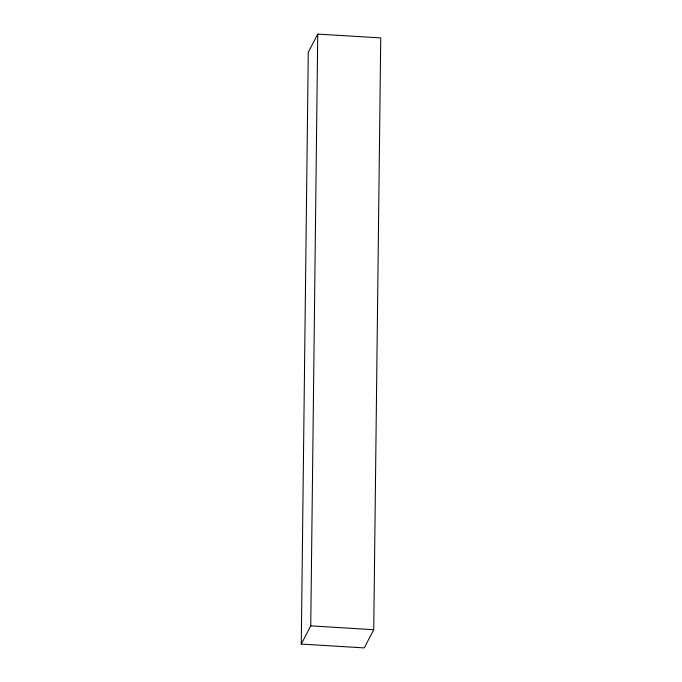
<?xml version="1.0" encoding="UTF-8"?>
<svg xmlns="http://www.w3.org/2000/svg" width="682" height="682" viewBox="0 0 682 682"><rect width="100%" height="100%" fill="white"/><g stroke="black" fill="none" stroke-linecap="round" stroke-linejoin="round"><path stroke-width="1.02" d="M301.265 644.081L308.264 52.309L317.744 34.1L380.735 37.919L373.736 629.691L364.256 647.9L301.265 644.081L310.745 625.871L317.744 34.1M310.745 625.871L373.736 629.691"/></g></svg>
